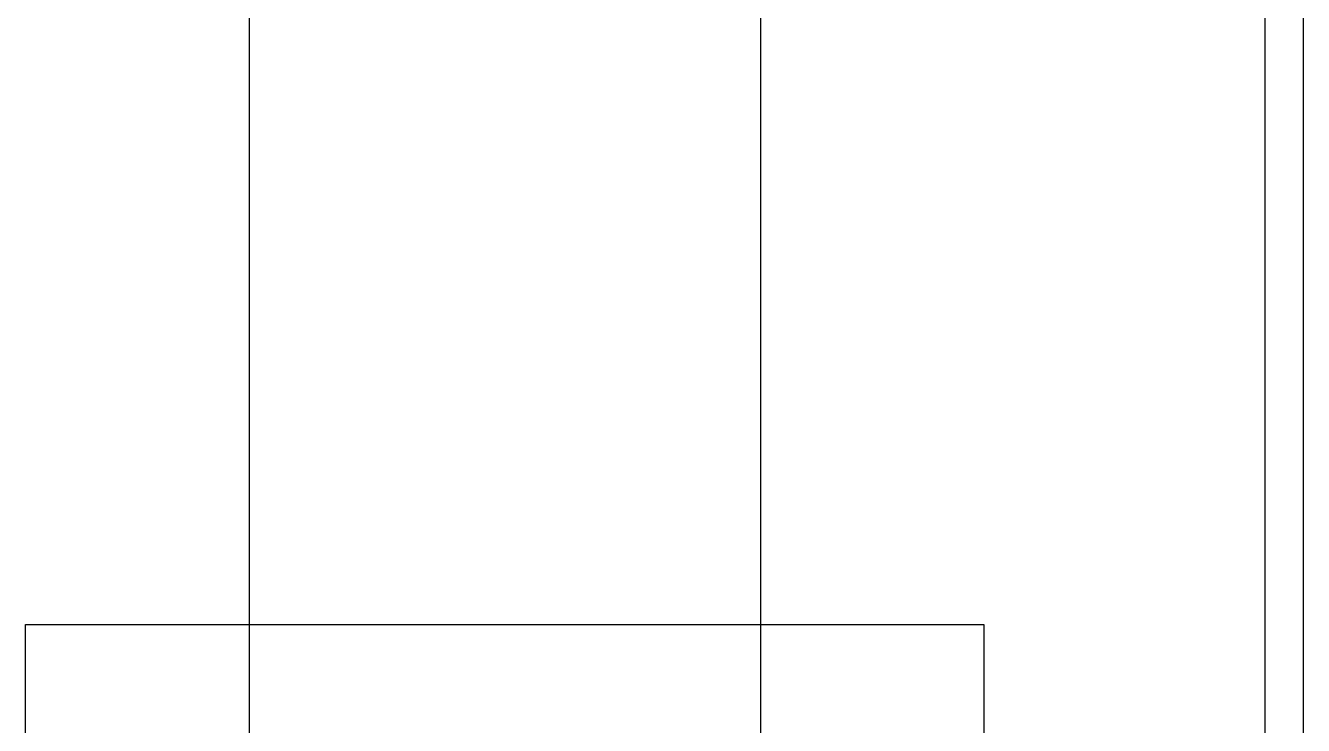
# Model space of a CAD drawing. Header units: millimetres. Extents: x -7614 to 421357, y 85218 to 341757.
# Drawn here: x 154670.4 to 155070.4, y 217145.1 to 217364.3 of the extents above; entities that cross this region are included whole.
import ezdxf

# ---------------------------------------------------------------- set-up
doc = ezdxf.new("R2010")
doc.units = ezdxf.units.MM
doc.header["$LTSCALE"] = 600
doc.header["$MEASUREMENT"] = 0
doc.layers.add('e-plan', color=9, linetype='CONTINUOUS')

msp = doc.modelspace()

# ---------------------------------------------------------------- linework, layer by layer
at = {"layer": 'e-plan'}
for p, q in [((155058.36, 216800.72), (155058.36, 218014.72)), ((155070.36, 216800.72), (155070.36, 218014.72)), ((154740.36, 217766.72), (154740.36, 217091.59)), ((154900.36, 217766.72), (154900.36, 217091.59)), ((154670.36, 216876.72), (154670.36, 217176.72)), ((154670.36, 217176.72), (154970.36, 217176.72)), ((154970.36, 217176.72), (154970.36, 216876.72))]:
    msp.add_line(p, q, dxfattribs=at)

doc.saveas('drawing.dxf')
